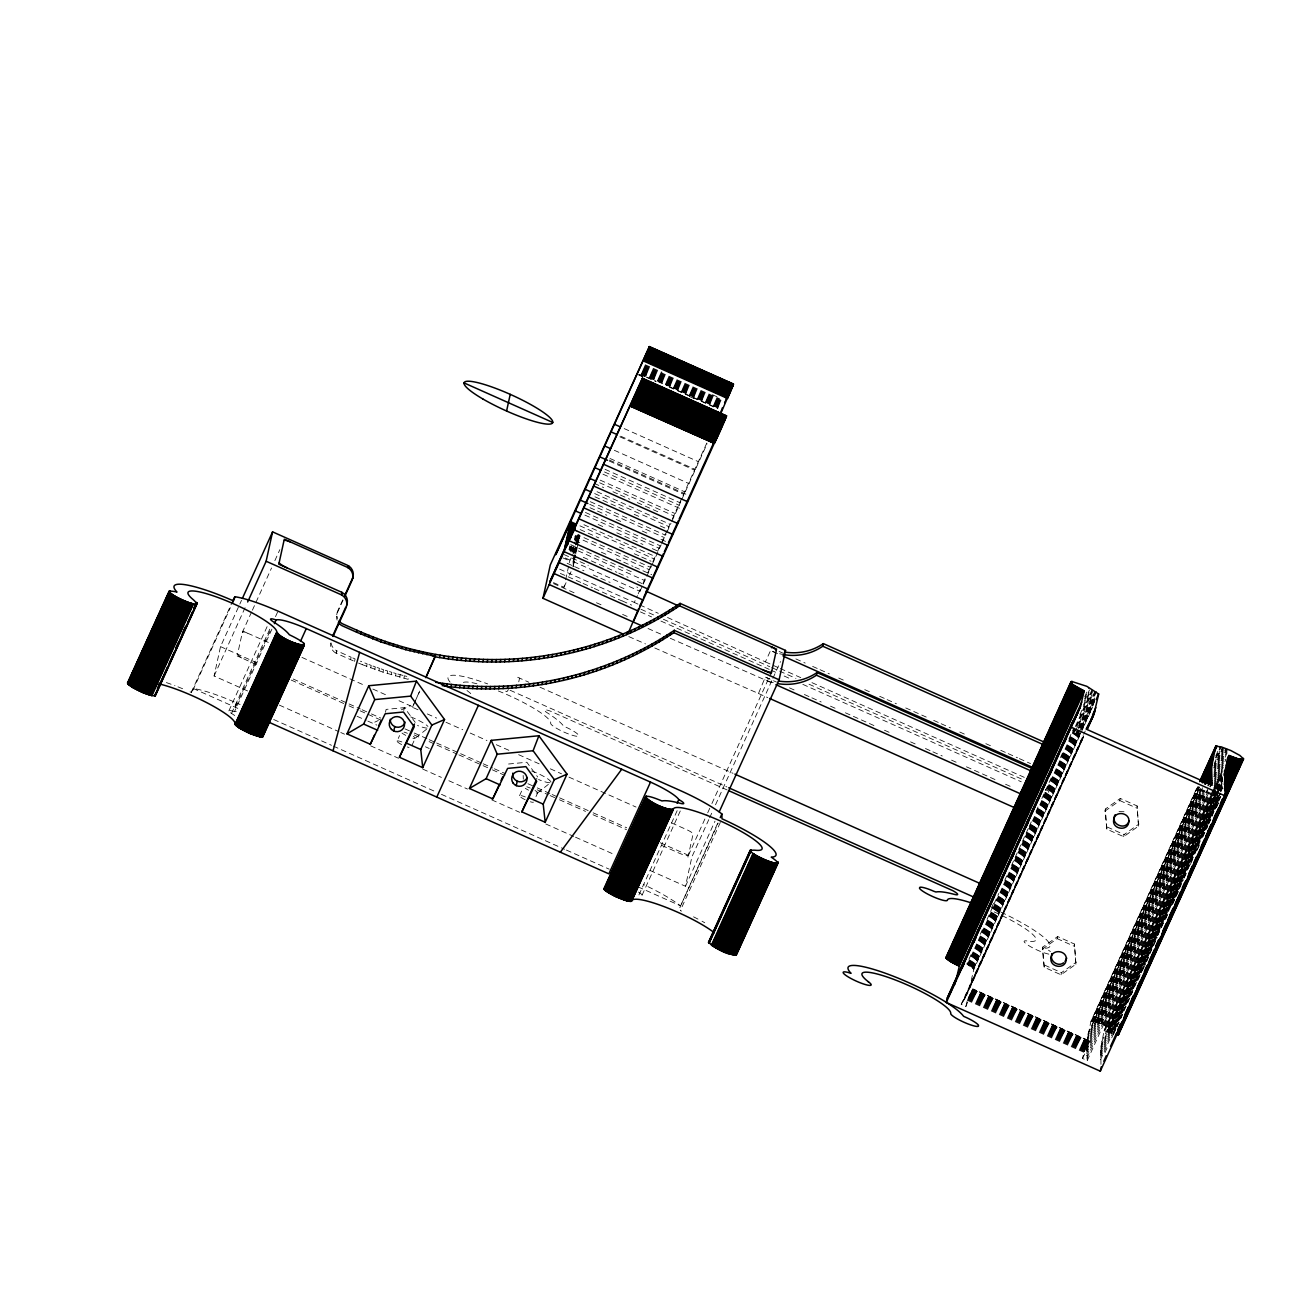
<?xml version="1.0" encoding="UTF-8"?>
<svg xmlns="http://www.w3.org/2000/svg" width="1309" height="1309" viewBox="0 0 1309 1309"><rect width="100%" height="100%" fill="white"/><g stroke="black" fill="none" stroke-linecap="round" stroke-linejoin="round"><path stroke-width="0.75" stroke-dasharray="5 3.75" d="M1082.592 1058.474C1098.186 1025.422 1084.261 1047.118 1082.592 1058.474L1087.255 1060.552L1086.748 1042.095L1090.888 1021.511L1197.195 787.167M1100.967 1064.381L1100.754 1048.329L1104.076 1030.739L1222.181 770.363M965.911 1006.425L967.253 1000.289L972.718 989.113L1089.628 1041.08L972.914 988.9L965.911 1006.425L961.248 1004.347L1085.259 730.946M573.309 565.93L572.884 558.125M961.248 1004.347L969.036 989.588L973.847 969.298L1092.704 706.86M190.067 691.872L191.278 692.396L193.274 688.501A55.845 9.605 24.4 0 1 236.389 702.884L240.12 704.537M247.614 690.956L214.087 676L220.517 646.613L238.991 605.887M251.557 612.039L242.394 632.231L237.567 654.205A10.227 1.751 24.4 0 0 246.517 660.129L257.693 665.119M236.389 702.884L234.458 711.703A9.736 1.669 24.4 0 0 231.546 713.438A63.928 10.996 24.4 0 1 235.685 716.187M336.708 614.755L337.231 612.383M353.217 660.816L336.151 653.224L336.691 650.753A10.227 10.063 12.4 0 1 331.112 642.915M336.56 653.42L336.691 650.753M350.567 659.654L351.107 657.2L337.1 650.949M354.543 661.405L355.083 658.951L351.107 657.2M403.892 678.258L404.432 675.804L408.653 676.868L408.113 679.322L383.013 672.172L362.577 664.743L363.117 662.289L360.433 661.192M366.618 666.33L367.158 663.876L363.117 662.289M370.692 667.868L371.232 665.414L367.158 663.876M374.783 669.357L375.323 666.903L371.232 665.414M378.89 670.781L379.43 668.326L375.323 666.903M383.013 672.172L383.553 669.717L379.43 668.326M387.153 673.497L387.693 671.042L383.553 669.717M391.309 674.773L391.849 672.319L387.693 671.042M385.468 712.325L386.106 709.396L404.416 707.629L415.215 722.372M395.498 675.984L396.038 673.53L391.849 672.319M399.687 677.146L400.227 674.691L396.038 673.53M403.761 710.558L404.416 707.629M418.013 709.773L412.433 707.285L419.96 690.399M518.757 681.842L519.575 678.111M568.99 549.649L569.808 545.886M569.562 550.205L570.397 546.442M570.119 550.778L571.362 545.133M570.642 551.384L571.869 545.738M571.133 552.005L572.769 544.495M553.478 582.603L563.983 587.283L565.226 581.638M565.635 579.756L569.759 560.956L572.9 554.018M572 550.794L572.818 547.031M574.471 539.504L575.289 535.741M572.409 551.465L574.471 542.057M574.88 540.175L576.942 530.783M572.802 552.169L574.864 542.76M575.273 540.879L576.5 535.234M573.146 552.873L574.373 547.244M576.025 539.717L576.844 535.954M573.44 553.609L577.564 534.808L650.311 567.255L655.204 556.521L580.525 523.207M574.127 552.48L576.189 543.071M576.598 541.19L577.842 535.561M574.356 553.249L578.48 534.432M573.309 559.647L574.536 554.018M574.946 552.136L577.007 542.728M577.433 540.846L579.069 533.319M573.457 560.432L574.684 554.787M575.093 552.905L577.154 543.513M577.58 541.631L579.216 534.105M573.555 561.217L579.331 534.89M573.62 562.003L575.273 554.492M575.682 552.611L577.744 543.202M578.153 541.321L579.38 535.676M573.031 566.322L575.616 554.967M575.698 553.396L579.412 536.477L575.927 553.871M573.113 566.699L575.584 555.425M565.275 557.994L639.954 591.308L640.526 588.674L636.796 587.005M661.912 845.467L678.684 852.944A10.227 1.751 24.4 0 0 688.387 855.366L693.083 833.964A7.674 1.325 24.4 0 0 686.374 829.513L671.468 822.87M650.066 870.469L685.474 886.258L691.905 856.855L708.774 819.663M654.762 647.971L758.484 693.475L765.307 677.08L776.482 682.071M1042.308 949.205L1042.766 947.111L1057.656 936.557L1074.46 944.051L1075.9 964.209L1061.01 974.763L1044.206 967.269L1042.308 949.205L1057.181 938.651L1057.656 936.557M1044.206 967.269L1042.766 947.111M1061.01 974.763L1061.468 972.652L1076.358 962.099M1075.9 964.209L1074.46 944.051M1104.943 811.122L1105.401 809.011L1120.291 798.457L1137.096 805.951L1138.535 826.11L1123.662 836.664L1106.858 829.17L1104.943 811.122L1119.833 800.568L1120.291 798.457M1106.858 829.17L1105.401 809.011M1123.662 836.664L1124.12 834.569L1139.01 824.015M1138.535 826.11L1137.096 805.951M578.889 540.372L578.382 541.877M191.278 692.396L232.069 602.484M192.898 690.252L230.351 607.671M239.842 604.038L241.51 600.34M214.087 676L245.143 607.523M252.392 610.207L271.536 567.991M274.857 560.661L279.848 549.649M228.879 710.902L267.167 626.504M231.546 713.438L269.834 629.024M275.512 616.637L277.999 611.123M235.424 707.285L270.374 630.218M271.912 629.122L234.458 711.703A32.872 5.645 24.4 0 1 236.896 711.474M342.696 599.947L337.837 610.681A10.227 10.063 12.4 0 0 337.706 618.601M343.089 600.095L337.411 612.612A10.227 10.063 12.4 0 0 337.117 620.106M401.618 744.559A7.674 1.325 24.4 0 1 397.069 741.107L399.572 735.576M412.433 707.285L414.053 703.686M414.871 701.886L419.78 691.07M411.86 745.623L415.198 738.276L426.865 728.982M573.686 552.283L577.596 543.611M563.983 587.283L566.339 582.08M569.48 575.142L571.051 571.673M519.542 795.708L522.864 788.362M535.986 796.576L537.655 792.894M559.614 569.137L634.292 602.435L637.418 595.562M638.187 593.844L640.526 588.674M683.02 495.407L706.909 442.802M681.629 499.858L707.073 443.784M677.146 810.696L638.857 895.111A9.736 1.669 24.4 0 0 638.416 892.034M642.064 895.209L680.353 810.795M667.525 617.504L765.405 661.879L771.656 648.119M688.37 855.431L706.86 814.656M707.711 812.807L711.065 805.395M711.916 803.53L770.772 673.791M709.625 817.798L712.161 812.218M715.532 804.79L772.065 680.173M772.899 678.324L780.491 661.585M685.474 886.258L714.992 821.168M717.725 823.132L679.895 907.464L718.183 823.05M720.31 822.461L680.353 910.54L681.564 911.097M1084.736 696.65L1088.957 687.356M1084.588 698.859L1087.959 691.43M1084.425 701.084L1089.497 689.925M991.453 907.873L993.973 902.294M1083.41 705.158L1090.152 690.268M971 954.719L966.795 964.029L973.847 969.298M980.277 934.266L982.814 928.686M987.035 919.393L998.849 893.36M1004.756 880.335L1007.276 874.756M1011.497 865.462L1021.625 843.143M1022.476 841.278L1028.367 828.253M1029.218 826.404L1031.754 820.825M1035.975 811.515L1038.495 805.935M1041.866 798.506L1051.16 778.037M1060.437 757.584L1062.957 752.004M1068.864 738.98L1073.936 727.82M1079.843 714.812L1089.955 692.494M967.416 964.373L1074.558 728.18M1075.409 726.315L1092.279 689.123M968.022 964.733L1075.18 728.524M1076.014 726.675L1092.884 689.467M968.611 965.077L1092.639 691.676M969.184 965.42L1074.64 732.942M1075.474 731.077L1093.195 692.019M969.724 965.764L1075.18 733.285M1078.551 725.841L1092.9 694.228M970.231 966.091L1077.372 729.898M1078.223 728.033L1095.093 690.841M970.722 966.418L1077.863 730.226M1078.698 728.36L1095.584 691.168M971.163 966.746L1096.026 691.479M971.589 967.04L1096.451 691.79M971.982 967.351L1079.974 729.293M1080.809 727.428L1094.308 697.664M972.342 967.629L1078.649 733.302M1079.483 731.436L1094.668 697.959M972.669 967.907L1078.125 735.429M1081.496 727.984L1094.995 698.237M972.947 968.185L1080.939 730.111M1081.79 728.262L1094.439 700.364M973.209 968.431L1094.7 700.61M973.421 968.676L1094.913 700.855M973.601 968.889L1081.594 730.831M1082.428 728.982L1093.408 704.798M971.016 982.944L1083.23 735.576M962.442 1002.596L1083.377 736.378M963.588 1000.829L1083.607 736.525M964.651 999.029L1083.77 736.64L966.598 995.331M1197.555 787.036L1091.051 1021.429L1100.869 1023.654L1114.466 1030.33M1091.493 1021.331L1197.8 786.987M1091.771 1021.315L1198.062 786.971M1092.082 1021.315L1198.373 786.971M1092.426 1021.331L1198.717 786.987M1092.802 1021.364L1199.093 787.02M1093.211 1021.413L1199.502 787.069M1088.057 1033.537L1199.42 788.051M1087.763 1035.01L1199.109 789M1094.111 1021.576L1199.568 789.098M1087.272 1037.759L1200.32 788.542M1086.977 1039.902L1200.877 788.836M1215.783 755.849L1220.004 746.555M1095.698 1021.953L1201.155 789.474M1215.505 757.862L1220.561 746.703M1086.748 1042.095L1201.482 789.147M1096.271 1022.116L1202.578 787.773M1216.077 758.009L1221.133 746.85M1086.585 1044.304L1202.169 789.491M1096.877 1022.296L1202.333 789.802M1214.147 763.769L1220.888 748.895M1086.486 1046.529L1202.906 789.867M1213.918 765.814L1222.361 747.226M1098.136 1022.689L1203.593 790.211M1213.721 767.892L1222.999 747.423M1086.454 1048.804L1203.724 790.276M1098.807 1022.902L1204.264 790.423M1214.376 768.105L1223.67 747.652M1086.486 1051.094L1204.591 790.718M1099.478 1023.147L1204.934 790.669M1214.212 770.199L1224.34 747.881M1086.585 1053.418L1205.622 790.914M1214.065 772.31L1225.028 748.143M1100.869 1023.654L1206.325 791.176M1213.918 774.437L1225.731 748.404M1086.748 1055.758L1207.389 789.802M1101.573 1023.933L1207.88 789.589M1213.787 776.581L1226.435 748.683M1086.961 1058.147L1207.765 791.732M1214.507 776.859L1227.171 748.961M1103.029 1024.522L1208.485 792.027M1214.392 779.019L1227.891 749.255M1087.255 1060.552L1208.747 792.73M1103.765 1024.816L1209.221 792.338M1214.277 781.178L1228.627 749.566M1104.501 1025.143L1209.958 792.665M1214.179 783.355L1225.142 759.187M1105.238 1025.454L1210.694 792.976M1214.065 785.547L1225.879 759.498M1105.958 1025.798L1213.116 789.589M1213.95 787.74L1224.079 765.421M1106.694 1026.125L1213.836 789.932M1214.687 788.067L1222.279 771.328M1104.076 1030.739L1222.082 772.539M1107.414 1026.469L1214.556 790.276M1215.406 788.411L1222.148 773.537M1104.812 1031.067L1221.968 774.715M1108.134 1026.812L1215.276 790.62M1216.126 788.754L1222.033 775.746M1101.638 1041.882L1215.946 789.9M1216.372 788.951L1222.279 775.926M1108.838 1027.172L1215.979 790.963M1216.83 789.114L1221.886 777.955M1105.549 1031.377L1107.005 1031.983L1214.147 795.774M1217.517 788.345L1222.59 777.186M1100.984 1046.153L1216.568 791.356M1217.403 789.491L1222.475 778.331M1109.541 1027.532L1216.683 791.323M1217.517 789.458L1222.59 778.299M1107.005 1031.983L1216.552 792.338M1217.403 790.489L1222.459 779.33M1100.754 1048.329L1217.174 791.683M1218.024 789.818L1222.246 780.524M1110.212 1027.876L1217.37 791.683M1218.204 789.818L1222.426 780.524M1107.725 1032.261L1222.328 781.457M1100.591 1050.538L1218.024 792.027M1218.695 790.161L1222.246 782.733M1108.428 1032.539L1222.197 783.584M1100.493 1052.78L1218.679 792.387M1219.448 790.538L1222.05 784.942M1109.132 1032.801L1216.977 796.854M1220.348 789.409L1222.033 785.695M1100.46 1055.038L1219.317 792.747M1220.25 790.947L1222.688 785.302M1109.836 1033.046L1217.648 797.083M1112.781 1029.299L1219.923 793.09M1220.757 791.241L1222.459 787.511M1110.507 1033.292L1220.004 793.598M1220.839 791.732L1222.524 788.018M1100.493 1057.345L1220.283 793.238M1113.37 1029.643L1220.512 793.434M1111.161 1033.505L1220.642 793.794M1113.926 1029.987L1219.383 797.508M1100.574 1059.652L1219.546 797.426M1115.317 1028.465L1156.649 937.326M1157.5 935.477L1182.796 879.681M1183.647 877.815L1207.274 825.734M1208.109 823.885L1214.016 810.86M1214.867 808.995L1220.773 795.987M1115.563 1028.498L1113.026 1034.077L1111.799 1033.717M1116.397 1026.649L1145.08 963.408M1145.931 961.559L1156.894 937.375M1157.745 935.51L1167.873 913.191M1171.244 905.763L1183.058 879.713M1183.892 877.864L1199.077 844.387M1202.464 836.942L1207.52 825.783M1208.371 823.917L1214.261 810.909M1215.112 809.044L1221.019 796.019M1104.96 1052.714L1107.496 1047.135M1111.717 1037.824L1115.922 1028.53M1116.773 1026.665L1132.694 991.6M1137.865 980.179L1140.401 974.6M1141.235 972.734L1145.457 963.44M1146.193 961.837L1157.156 937.669M1165.714 918.803L1168.233 913.224M1172.34 904.192L1183.32 880.008M1184.154 878.143L1186.69 872.563M1190.176 864.873L1192.695 859.293M1196.917 849.983L1199.453 844.403M1202.824 836.975L1207.896 825.815M1208.731 823.95L1212.838 814.918M1216.225 807.473L1218.859 801.632M1113.599 1034.241L1116.135 1028.661M1116.986 1026.812L1122.893 1013.788M1143.133 969.151L1145.67 963.571M1146.504 961.706L1149.04 956.126M1172.668 904.061L1179.409 889.171M1197.13 850.114L1199.666 844.534M1216.536 807.342L1219.072 801.763M657.658 551.154L667.459 529.621M668.277 527.822L669.913 524.222L595.251 490.924M672.368 518.839L682.202 497.224M643.21 584.174L651.358 566.306M652.177 564.523L661.16 544.822M661.978 543.022L666.068 534.056M666.886 532.256L670.977 523.256M671.795 521.473L680.811 501.658M642.981 583.323L645.419 577.973M647.857 572.622L650.311 567.255M639.954 591.308L642.392 585.957M508.497 689.548L506.861 691.741L505.683 691.168M537.606 792.959L549.322 783.6M374.783 722.143L378.317 720.506M401.356 709.822L410.208 705.715M1119.015 811.58L1124.856 811.76M508.563 764.014L526.856 762.247L537.672 776.99M400.227 674.691L403.025 675.444M358.551 663.09L362.577 664.743M237.191 655.973L244.047 658.951M648.037 628.516L662.861 635.029M670.273 638.268L774.044 683.871M628.827 636.599L645.501 643.913M645.222 364.736L662.027 372.231M712.423 394.713L719.901 398.051M644.912 365.456L719.59 398.77M644.601 366.16L721.144 400.309M644.306 366.864L720.834 401.012M644.012 367.551L722.421 402.534M643.717 368.222L722.126 403.205M643.439 368.876L721.848 403.859M643.177 369.514L721.586 404.497M642.915 370.136L721.324 405.119M642.67 370.742L721.079 405.708M642.424 371.314L720.834 406.281M642.212 371.854L720.621 406.837M641.999 372.378L720.408 407.361M641.803 372.885L718.346 407.017M641.623 373.343L718.15 407.492M641.443 373.785L717.986 407.917M641.295 374.178L656.234 380.837M658.1 381.672L667.426 385.844M669.292 386.679L717.839 408.326M641.165 374.554L644.895 376.223M646.761 377.057L656.087 381.214M669.161 387.039L717.692 408.686M641.034 374.898L644.764 376.55M646.63 377.385L655.973 381.557M689.581 396.545L695.177 399.032M639.07 374.358L642.801 376.027M638.972 374.636L642.703 376.288M638.907 374.865L642.637 376.517M638.841 375.061L642.572 376.714M624.197 428.583L698.859 461.897M620.728 436.208L695.406 469.506M619.844 436.813L694.506 470.127M614.33 450.296L689.009 483.61M609.994 458.494L684.672 491.808M609.356 460.048L687.765 495.015M609.421 461.128L684.083 494.442M605.069 469.326L679.747 502.623M604.496 471.96L679.175 505.258M602.958 474.169L681.367 509.152M600.16 480.125L674.839 513.439M599.587 482.759L674.25 516.073M594.286 483.397L603.629 487.57M612.956 491.726L618.552 494.229M620.417 495.064L629.76 499.22M637.221 502.558L659.621 512.555M594.662 493.558L669.341 526.856M594.957 496.815L624.818 510.134M634.161 514.29L639.757 516.793M660.292 525.956L665.888 528.443M590.343 501.707L665.005 535.005M589.754 504.341L664.432 537.639M590.015 507.728L595.611 510.232M597.477 511.05L606.82 515.222M616.146 519.378L621.742 521.882M642.277 531.045L647.89 533.532M660.947 539.373L666.559 541.861M585.434 512.457L660.112 545.771M584.861 515.091L659.523 548.406M598.131 524.484L603.744 526.987M616.801 532.812L642.948 544.462M652.275 548.635L657.871 551.122M579.952 525.842L654.631 559.156M580.132 529.589L598.802 537.917M619.337 547.08L624.933 549.584M634.26 553.74L639.872 556.243M641.737 557.078L651.064 561.234M575.06 536.575L649.739 569.89M575.175 540.535L580.787 543.039M601.322 552.202L606.918 554.689M616.244 558.861L621.857 561.348M623.722 562.183L633.049 566.355M634.914 567.19L651.718 574.684M570.74 544.659L632.345 572.148M570.168 547.293L644.846 580.607M583.307 557.323L616.915 572.311M618.781 573.146L628.107 577.302M637.45 581.474L643.046 583.978M1119.833 800.568L1136.637 808.062M563.983 554.541L588.265 565.357M779.1 651.44L782.831 653.109M795.872 658.918L805.182 663.074M812.627 666.396L818.223 668.899M820.072 669.717L829.399 673.873M838.709 678.029L844.289 680.516M864.774 689.663L870.37 692.15M879.681 696.306L885.26 698.793M887.126 699.628L896.436 703.784M905.746 707.94L926.248 717.07M933.693 720.392L939.273 722.895M941.138 723.73L950.449 727.869M959.759 732.026L965.355 734.529M985.841 743.659L991.42 746.146M1000.747 750.302L1006.326 752.806M1008.192 753.624L1017.502 757.78M1019.367 758.615L1030.543 763.605M562.755 557.83L569.759 560.956M772.932 651.587L780.393 654.909M567.157 563.295L572.753 565.799M574.618 566.617L583.961 570.789M593.288 574.946L598.9 577.449M600.766 578.283L610.092 582.44M619.435 586.612L625.031 589.099M765.405 661.879L778.446 667.705M780.311 668.539L800.797 677.669M811.973 682.66L1024.293 777.366M560.334 573.44L566.306 575.976M568.171 576.811L581.245 582.636M583.11 583.47L592.453 587.626M594.319 588.461L621.955 600.913M622.315 600.946L631.658 605.118M640.985 609.274L654.058 615.115M663.385 619.272L769.807 666.739M771.672 667.574L795.937 678.389M809.011 684.214L1021.822 779.15M1045.4 789.654L1048.902 791.225L1048.313 793.859L1044.811 792.289M640.412 611.908L651.604 616.915M660.947 621.071L769.217 669.374M771.083 670.208L776.695 672.695M784.156 676.033L791.618 679.355M802.826 684.362L1021.249 781.784M1107.316 827.075L1124.12 834.569M789.523 687.88L795.103 690.383M804.413 694.523L810.009 697.026M811.875 697.844L821.185 702M830.495 706.156L836.075 708.66M845.401 712.8L875.197 726.102M884.508 730.258L890.087 732.745M910.589 741.876L916.169 744.379M925.479 748.535L931.075 751.022M932.924 751.857L942.251 755.997M951.561 760.153L957.141 762.656M966.451 766.812L996.264 780.099M1005.574 784.255L1011.153 786.742M553.527 583.585L575.927 593.582M596.462 602.729L602.058 605.233M622.593 614.396L628.205 616.899M758.484 693.475L767.794 697.632M517.709 677.277L528.869 682.251M539.995 687.209L733.007 773.308M510.068 690.236L726.855 786.938M727.182 789.981L550.075 711A9.736 1.669 24.4 0 0 547.162 712.734A63.928 10.996 24.4 0 1 563.312 725.775L565.259 726.871A15.348 2.634 24.4 0 1 578.496 735.069L578.431 736.083A15.348 2.634 24.4 0 1 562.281 731.306A15.348 2.634 24.4 0 1 550.811 723.01L550.713 722.797A48.58 8.345 24.4 0 0 496.635 690.301M1057.181 938.651L1073.985 946.145M1044.68 965.158L1061.468 972.652M268.329 642.424L249.659 634.096A7.674 1.325 24.4 0 0 242.378 632.28M301.937 657.413L365.407 685.736M372.869 689.058L387.808 695.717M399 700.724L412.548 706.762M427.339 713.945L436.65 718.101M445.976 722.257L462.748 729.735M470.193 733.056L486.964 740.55M496.291 744.706L511.197 751.35M518.642 754.688L539.144 763.834M550.336 768.825L561.512 773.799M568.973 777.137L636.059 807.064M220.517 646.613L259.657 664.056M293.183 679.011L347.229 703.113M349.078 703.947L360.27 708.938M362.118 709.773L369.58 713.094M371.445 713.929L380.755 718.085M404.972 728.884L412.433 732.206M414.298 733.04L427.339 738.849M429.205 739.683L434.784 742.17M436.65 743.005L481.368 762.951M483.234 763.785L492.544 767.941M494.409 768.776L505.585 773.75M527.952 783.731L535.397 787.053M537.263 787.887L550.304 793.696M552.169 794.53L557.765 797.034M559.63 797.852L591.292 811.989M593.157 812.824L626.7 827.779M660.227 842.734L691.905 856.855M291.22 680.075L347.114 705.011M348.963 705.846L358.29 710.002M360.155 710.836L382.506 720.801M414.168 734.938L421.613 738.26M429.074 741.581L457.005 754.049M458.87 754.884L481.221 764.849M483.086 765.683L490.531 769.005M492.397 769.839L505.438 775.664M537.115 789.785L548.291 794.776M550.14 795.61L557.601 798.932M559.467 799.766L585.532 811.4M592.993 814.722L626.52 829.677M972.62 989.277L1089.301 1041.309M972.505 989.457L1089.186 1041.506M972.374 989.686L1089.055 1041.719M972.227 989.931L1088.908 1041.98M972.063 990.226L1088.744 1042.275M357.079 716.301L366.062 720.31M367.845 721.112L376.828 725.104M425.458 746.801L429.188 748.47M971.9 990.553L1088.581 1042.602M971.703 990.929L1088.384 1042.962M971.507 991.322L1088.188 1043.371M971.294 991.747L1087.959 1043.797M971.065 992.206L1088.826 1044.697M970.82 992.697L1087.501 1044.746M970.558 993.204L1087.239 1045.253M970.296 993.76L1086.977 1045.793M970.034 994.316L1086.715 1046.366M969.74 994.905L1086.421 1046.955M969.462 995.527L1086.143 1047.56M969.167 996.149L1085.832 1048.198M968.856 996.804L1085.537 1048.853M968.545 997.474L1085.226 1049.523M968.235 998.162L1084.899 1050.211M967.907 998.849L1084.588 1050.898M967.58 999.569L1084.261 1051.602M967.253 1000.289L1083.934 1052.321M279.292 705.093L338.916 731.682M340.782 732.516L344.512 734.185M370.594 745.819L398.541 758.271M422.758 769.087L441.395 777.399M448.84 780.72L467.477 789.032M491.693 799.832L519.64 812.3M545.722 823.934L573.669 836.402M575.535 837.22L612.808 853.844M273.679 719.508L331.472 745.296M333.337 746.13L435.881 791.863M441.477 794.35L564.523 849.246M566.388 850.065L609.258 869.192M193.274 688.501L239.056 708.922M638.121 886.913L680.271 905.713A55.845 9.605 24.4 0 0 643.259 884.409M634.292 602.435L637.974 604.12M639.823 604.954L658.296 613.316M247.483 633.18L242.672 630.971L242.803 632.034M467.018 690.514L468.557 691.757A15.348 2.634 24.4 0 1 470.733 693.655M995.511 906.761L995.969 909.837L997.18 910.393A63.928 10.996 24.4 0 1 1045.335 948.207L1045.433 948.321A15.348 2.634 24.4 0 1 1050.44 951.594M523.158 775.452L523.322 779.199M687.961 855.677L688.01 857.117M463.353 682.398A48.58 8.345 24.4 0 1 478.03 684.051M450.1 682.12A63.928 10.996 24.4 0 1 487.668 683.903M1048.82 954.13A15.348 2.634 24.4 0 1 1027.041 944.493L1024.702 942.545A15.348 2.634 24.4 0 1 1027.45 941.04L1029.201 941.269A48.58 8.345 24.4 0 0 1030.478 932.483A48.58 8.345 24.4 0 0 991.224 910.622M784.042 654.664A52.851 52.033 12.4 0 1 779.624 653.731M775.288 652.422A52.851 52.033 12.4 0 1 772.457 651.358M773.275 682.693A52.851 52.033 12.4 0 1 764.734 679.715M769.512 678.749A52.851 52.033 12.4 0 1 766.698 677.686M336.151 653.224A10.227 10.063 12.4 0 1 330.555 643.112M413.382 736.378A7.674 1.325 24.4 0 1 412.4 738.08M405.79 735.38A7.674 1.325 24.4 0 1 402.01 733.04M404.039 732.107A7.674 1.325 24.4 0 1 407.41 733.302M535.021 790.489A7.674 1.325 24.4 0 1 535.152 792.779M528.591 790.178A7.674 1.325 24.4 0 1 525.285 788.28M526.791 786.807A7.674 1.325 24.4 0 1 530.227 788.083M409.062 747.472A7.674 1.325 24.4 0 1 407.312 746.964M397.069 741.107A7.674 1.325 24.4 0 1 402.517 742.187M533.45 802.139A7.674 1.325 24.4 0 1 530.39 801.795M525.138 799.701A7.674 1.325 24.4 0 1 519.509 795.807A7.674 1.325 24.4 0 1 525.334 796.952M549.78 782.733A15.348 2.634 24.4 0 1 538.539 779.526M537.083 778.904A15.348 2.634 24.4 0 1 536.346 778.577M531.749 771.001A15.348 2.634 24.4 0 1 549.665 780.328M549.944 780.589A15.348 2.634 24.4 0 1 550.925 782.193M427.029 728.115A15.348 2.634 24.4 0 1 417.522 725.497M410.682 716.89A15.348 2.634 24.4 0 1 427.961 726.462M693.525 916.824A63.928 10.996 24.4 0 1 699.268 919.769M702.033 921.241A63.928 10.996 24.4 0 1 704.733 922.73M166.374 682.594A63.928 10.996 24.4 0 1 174.981 685.703M177.942 686.849A63.928 10.996 24.4 0 1 183.964 689.27"/><path stroke-width="1.5" d="M1073.265 723.108L1080.58 706.107L1084.196 690.923L1073.085 684.771L1070.827 682.513L1071.875 681.498L1086.814 686.309L1098.709 694.048L1093.899 714.321L1086.11 729.08L1212.118 785.285L1211.61 766.829L1215.75 746.245L1221.133 746.85L1230.82 750.532L1239.836 755.408L1243.55 758.942L1239.018 759.122L1228.938 755.473L1227.253 759.204M714.321 443.326L630.005 405.986L714.321 443.326L726.511 415.64L725.841 416.671M732.418 385.697L733.433 384.028L720.212 414.806M158.994 683.903A48.58 8.345 24.4 0 1 207.247 702.917A48.58 8.345 24.4 0 1 235.096 723.501L238.762 727.657L249.954 733.482L260.491 736.885L262.814 736.787L262.356 735.102M234.9 596.74L232.904 600.651L231.693 600.111A63.928 10.996 24.4 0 0 177.01 592.061C148.964 585.908 210.258 614.837 193.028 599.473A48.58 8.345 24.4 0 1 221.499 598.818A48.58 8.345 24.4 0 1 276.723 631.74C283.513 643.815 325.826 652.275 289.322 634.734A63.928 10.996 24.4 0 0 273.172 621.693A9.736 1.669 24.4 0 1 276.068 619.959A32.872 5.645 24.4 0 1 306.29 628.582L650.508 782.111A32.872 5.645 24.4 0 1 678.782 799.57A9.736 1.669 24.4 0 1 680.467 803.366A63.928 10.996 24.4 0 0 661.994 800.961C625.669 785.875 661.879 812.693 673.546 808.749A48.58 8.345 24.4 0 1 732.075 826.552A48.58 8.345 24.4 0 1 755.211 850.228C734.398 848.854 797.148 874.854 771.246 857.15A63.928 10.996 24.4 0 0 723.19 819.336L721.979 818.796L721.897 813.969A55.845 9.605 24.4 0 0 680.713 790.751L277.999 611.123A55.845 9.605 24.4 0 0 234.9 596.74L232.397 602.255M605.543 887.895L603.842 888.893L605.02 890.284L615.001 896.289L627.256 900.936L631.92 900.494A48.58 8.345 24.4 0 1 666.396 907.513A48.58 8.345 24.4 0 1 714.289 932.728M1243.534 759.089L1118.541 1034.601L1116.102 1034.781L1122.009 1021.756M1228.938 755.473C1223.8 768.563 1226.386 782.602 1225.159 795.921L1071.138 727.231L1072.104 722.846L1078.338 711.949M771.492 672.057L771.246 673.611L763.18 669.995M155.117 694.359L155.067 695.832L151.909 695.635L142.926 692.641L132.111 687.16L127.529 683.003L169.237 590.981M1051.716 954.621C1049.556 961.215 1058.196 967.122 1063.579 962.819M1066.491 958.793L1066.639 957.943M247.663 601.976L266.136 561.25L272.583 531.863L347.245 565.161A10.227 10.063 12.4 0 1 352.416 578.513L345.134 594.597M333.01 636.501L345.985 607.9A10.227 10.063 12.4 0 0 341.633 594.973L341.764 592.306L288.144 568.368A10.227 1.751 24.4 0 1 279.193 562.461L284.004 540.535A7.674 1.325 24.4 0 1 291.285 542.335L346.836 567.092A10.227 10.063 12.1 0 1 352.006 580.443L344.709 596.528M341.633 594.973L341.764 592.306M425.736 677.669L435.422 656.333L405.708 649.689L380.804 641.885L356.588 632.198L356.997 630.267L343.007 624.017A10.227 10.063 12.4 0 1 339.08 620.941M360.564 633.932L360.989 632.002L356.997 630.267M364.573 635.634L364.998 633.703L360.989 632.002M368.598 637.27L369.023 635.34L364.998 633.703M372.64 638.857L373.065 636.927L369.023 635.34M376.714 640.396L377.139 638.465L373.065 636.927M380.804 641.885L381.23 639.954L377.139 638.465M384.911 643.324L385.337 641.394L381.23 639.954M389.035 644.699L389.46 642.768L385.337 641.394M393.175 646.024L393.6 644.093L389.46 642.768M397.331 647.301L397.756 645.37L393.6 644.093M401.519 648.528L401.928 646.597L397.756 645.37M405.708 649.689L406.134 647.759L401.928 646.597M409.913 650.802L410.339 648.871L406.134 647.759M393.796 731.027L394.762 726.626M414.135 651.849L414.56 649.918L410.339 648.871M418.356 652.864L418.782 650.933L414.56 649.918M422.611 653.813L423.036 651.882C510.592 671.206 605.674 653.584 680.075 603.367L785.547 650.426L779.117 679.813L719.214 811.858M426.865 654.696L427.29 652.766M431.136 655.547L431.561 653.616M426.309 676.671L435.848 654.385M435.308 656.856L439.595 657.576L440.135 655.122M439.595 657.576L443.898 658.247L444.422 655.793M442.295 685.801L442.835 683.347C523.044 694.621 606.967 675.428 674.282 630.349L761.92 669.455A10.227 1.751 24.4 0 0 771.639 671.861L776.319 650.458A7.674 1.325 24.4 0 0 769.61 646.008L679.535 605.822C611.156 651.898 525.318 670.732 443.898 658.247M448.202 658.869L448.742 656.414M506.583 411.026L510.232 394.353M443.735 685.998L446.614 686.374L447.138 683.92M452.505 659.425L453.045 656.971M446.614 686.374L450.934 686.881L451.474 684.427M456.825 659.932L457.365 657.478M450.934 686.881L455.254 687.323L455.794 684.869M461.161 660.39L461.701 657.936M455.254 687.323L459.59 687.716L460.13 685.261M465.497 660.783L466.037 658.329M459.59 687.716L463.926 688.059L464.466 685.605M469.833 661.127L470.373 658.656M463.926 688.059L468.262 688.338L468.802 685.883M474.169 661.405L474.709 658.951M468.262 688.338L472.598 688.567L473.138 686.112M478.505 661.634L479.045 659.18M472.598 688.567L476.951 688.747L477.49 686.276M482.857 661.798L483.397 659.343M476.951 688.747L481.303 688.861L481.843 686.391M487.21 661.912L487.733 659.458M481.303 688.861L485.639 688.91L486.179 686.456M491.546 661.978L492.086 659.523M485.639 688.91L489.991 688.91L490.531 686.456M495.898 661.978L496.438 659.523M489.991 688.91L494.344 688.861L494.884 686.407M500.251 661.929L500.791 659.458M494.344 688.861L498.68 688.747L499.22 686.292M504.587 661.814L505.127 659.36M498.68 688.747L503.032 688.583L503.572 686.129M508.939 661.65L509.479 659.196M503.032 688.583L507.368 688.37L507.908 685.9M513.275 661.421L513.815 658.967M507.368 688.37L511.704 688.092L512.244 685.638M517.611 661.143L518.151 658.689M511.704 688.092L516.041 687.749L516.58 685.294M521.947 660.816L522.487 658.362M516.041 687.749L520.36 687.356L520.9 684.902M526.267 660.423L526.807 657.969M623.248 634.112L542.973 598.311L550.287 564.964L649.379 346.59L733.465 384.028M520.36 687.356L524.696 686.914L525.22 684.46M530.587 659.981L531.127 657.527M524.696 686.914L529 686.423L529.54 683.952M534.906 659.474L535.446 657.02M529 686.423L533.303 685.867L533.843 683.396M539.21 658.918L539.75 656.463M726.528 415.886L642.457 378.203L549.796 581.916L564.555 548.929L570.315 522.602L575.469 526.333L574.651 530.096M571.051 522.946L564.555 548.929M566.797 545.902L571.755 523.322M567.893 544.429L572.442 523.747M533.303 685.867L537.606 685.245L538.146 682.791M543.513 658.312L544.053 655.842M569.791 539.243L573.097 524.205M516.253 785.645L517.219 781.26M570.855 537.852L573.735 524.68M572.278 534.612L574.34 525.204M573.686 531.389L574.929 525.76M537.606 685.245L541.893 684.574L542.433 682.12M547.8 657.642L548.34 655.187M541.893 684.574L546.18 683.854L546.72 681.4M552.087 656.922L552.627 654.451M546.18 683.854L550.451 683.069L550.991 680.615M556.358 656.136L556.898 653.682M550.451 683.069L554.705 682.234L555.245 679.78M560.612 655.302L561.152 652.847M554.705 682.234L558.959 681.351L559.499 678.896M564.866 654.418L565.406 651.947M558.959 681.351L563.197 680.402L563.737 677.947M569.088 653.469L569.628 651.015M563.197 680.402L567.419 679.404L567.959 676.949M573.309 652.471L573.849 650.017M567.419 679.404L571.624 678.357L572.164 675.902M577.531 651.424L578.071 648.953M571.624 678.357L575.813 677.244L576.353 674.789M581.72 650.311L582.26 647.857M575.813 677.244L579.985 676.082L580.525 673.628M585.892 649.149L586.432 646.695M579.985 676.082L584.158 674.871L584.698 672.417M590.064 647.939L590.588 645.484M584.158 674.871L588.297 673.611L588.837 671.157M594.204 646.662L594.744 644.208M588.297 673.611L592.421 672.286L592.961 669.832M598.328 645.337L598.867 642.883M592.421 672.286L596.528 670.912L597.068 668.457M602.435 643.963L602.974 641.508M596.528 670.912L600.618 669.488L601.158 667.017M606.525 642.539L607.065 640.085M600.618 669.488L604.693 667.999L605.233 665.545M610.599 641.05L611.139 638.596M604.693 667.999L608.75 666.461L609.274 664.007M614.641 639.528L615.181 637.074M608.75 666.461L612.776 664.874L613.316 662.419M618.682 637.941L619.206 635.487M612.776 664.874L616.784 663.238L617.324 660.783M622.675 636.305L623.215 633.851M616.784 663.238L620.761 661.552L621.3 659.098M626.667 634.603L627.207 632.149M620.761 661.552L624.72 659.801L625.26 657.347M630.627 632.869L631.167 630.414M628.549 632.345L638.743 608.407M624.72 659.801L628.664 658.018L629.204 655.564M634.57 631.069L635.11 628.615M628.664 658.018L632.574 656.169L633.114 653.715M638.481 629.236L639.021 626.782M632.574 656.169L636.469 654.287L637.008 651.817M642.359 627.338L642.899 624.884M636.469 654.287L640.33 652.34L640.87 649.886M646.221 625.391L646.761 622.937M640.33 652.34L644.159 650.344L644.699 647.89M650.066 623.395L650.606 620.941M644.159 650.344L647.971 648.299L648.511 645.844M653.878 621.366L654.418 618.895M647.971 648.299L651.751 646.204L652.291 643.75M657.658 619.272L658.198 616.817M651.751 646.204L655.498 644.061L656.038 641.606M661.405 617.128L661.945 614.674M655.498 644.061L659.229 641.885L659.769 639.414M665.136 614.935L665.659 612.481M659.229 641.885L662.91 639.643L663.45 637.188M668.817 612.694L669.357 610.239M662.91 639.643L666.576 637.352L667.115 634.898M672.482 610.419L673.022 607.949M666.576 637.352L670.208 635.029L670.748 632.558M676.115 608.08L676.655 605.625M679.535 605.822L680.075 603.367M777.71 683.625A52.851 52.033 12.4 0 0 816.44 675.199L817.029 672.564L1032.752 768.792M784.042 654.664A52.851 52.033 12.4 0 0 822.788 646.237L823.361 643.619L1044.68 742.334M1241.75 759.613L1100.296 1071.187L946.276 1002.481L947.241 998.096L1072.104 722.846M955.717 981.357L959.333 966.173L1084.196 690.923M1100.296 1071.187L1101.262 1066.786M720.948 411.844L721.439 410.355M333.042 750.81L359.631 652.357M352.596 578.725L352.89 577.236M279.226 562.723L278.801 564.212L286.9 567.795M630.022 406.232L642.539 378.17M570.315 522.602L555.752 554.721L649.46 346.558M1051.831 954.425L1052.125 953.59M1066.377 958.99L1065.002 961.461M1129.013 820.89C1126.018 831.51 1109.345 823.868 1115.153 814.722M631.723 901.034L673.333 809.289M954.277 985.284L955.03 983.337M1118.622 1034.486L1118.344 1033.456M422.725 767.647L420.762 749.517L431.855 725.055L410.65 696.126L416.426 681.138L368.778 685.736L346.967 733.858L370.3 744.265L385.157 713.781L403.45 712.014L414.249 726.757L399.392 757.24L422.725 767.647L444.553 719.541L416.426 681.138M545.182 822.265L543.219 804.135L554.312 779.689L533.107 750.744L538.883 735.756L491.235 740.354L469.407 788.476L492.757 798.883L507.614 768.399L525.907 766.632L536.706 781.375L521.849 811.858L545.182 822.265L567.01 774.159L538.883 735.756M721.897 409.144L722.486 407.672M724.581 402.665L725.186 401.258M725.824 399.818L726.462 398.345M542.973 598.311L630.005 405.986M639.577 606.574L642.866 599.26M643.701 597.428L663.483 553.625M664.301 551.809L667.59 544.528M549.207 584.55L633.229 622.02L714.141 443.587M127.595 683.331L169.646 590.719M127.693 683.527L169.859 590.67M127.824 683.723L169.434 591.979M127.987 683.952L169.614 592.192M128.184 684.182L169.81 592.437M128.429 684.427L170.055 592.682M128.707 684.689L170.334 592.944M129.018 684.967L170.645 593.222M129.362 685.261L170.988 593.501M129.738 685.556L171.364 593.795M130.164 685.851L171.774 594.106M130.605 686.161L172.215 594.417M131.08 686.489L172.69 594.744M131.571 686.816L173.197 595.071M132.111 687.16L173.721 595.399M132.667 687.503L174.277 595.742M133.24 687.847L174.866 596.086M133.845 688.19L175.455 596.446M134.467 688.55L176.093 596.789M135.105 688.91L176.731 597.149M135.776 689.254L177.386 597.509M136.447 689.614L178.073 597.853M137.134 689.974L178.76 598.213M137.838 690.318L179.464 598.557M138.558 690.661L180.167 598.917M139.278 691.005L180.887 599.26M139.998 691.348L181.624 599.587M140.734 691.676L182.344 599.931M141.47 692.003L183.08 600.258M142.19 692.33L183.816 600.569M142.926 692.641L184.553 600.88M143.663 692.936L185.273 601.175M144.383 693.23L185.993 601.469M145.086 693.508L186.712 601.747M145.806 693.77L187.416 602.009M146.493 694.015L188.12 602.271M147.164 694.261L188.791 602.516M147.835 694.49L189.461 602.729M148.49 694.703L190.1 602.942M149.111 694.899L190.738 603.138M149.717 695.079L191.343 603.318M150.306 695.243L191.932 603.482M150.862 695.39L192.488 603.645M151.402 695.521L193.028 603.776M151.909 695.635L193.536 603.874M157.407 688.616L159.911 683.118M175.717 648.25L178.22 642.752M182.376 633.572L185.714 626.226M194.027 607.883L196.53 602.369M157.604 688.861L167.601 666.837M169.27 663.172L174.261 652.16M175.93 648.479L185.911 626.471M187.58 622.789L192.57 611.778M194.239 608.112L196.726 602.615M154.609 695.913L196.906 602.827M155.067 695.832L197.119 603.22M155.378 695.684L197.168 603.4M232.838 602.173L234.507 598.491M242.345 598.491L272.583 531.863M274.399 623.624L276.068 619.959M235.08 724.27L276.674 632.198M235.244 724.646L276.755 632.689M235.391 724.859L277.017 633.098M235.571 725.071L277.181 633.327M235.784 725.317L277.41 633.556M236.029 725.562L277.655 633.818M236.324 725.841L277.95 634.08M236.651 726.119L278.277 634.358M237.011 726.397L278.621 634.652M237.404 726.691L279.013 634.947M237.813 727.002L279.439 635.258M238.271 727.329L279.897 635.569M238.762 727.657L280.371 635.896M239.269 727.984L280.879 636.223M239.809 728.328L281.419 636.567M240.365 728.671L281.991 636.91M240.954 729.015L282.58 637.254M241.56 729.358L283.186 637.614M242.198 729.718L283.808 637.958M242.836 730.078L284.462 638.317M243.507 730.422L285.133 638.677M244.194 730.782L285.804 639.021M244.881 731.126L286.507 639.381M245.585 731.486L287.211 639.725M246.305 731.829L287.931 640.085M247.025 732.173L288.651 640.412M247.761 732.516L289.371 640.755M248.497 732.844L290.107 641.083M249.217 733.155L290.843 641.41M249.954 733.482L291.58 641.721M250.69 733.776L292.316 642.032M251.41 734.087L293.036 642.326M252.13 734.365L293.756 642.621M252.85 734.644L294.46 642.883M253.553 734.905L295.163 643.144M254.241 735.151L295.85 643.406M254.911 735.396L296.538 643.635M255.566 735.609L297.192 643.864M256.204 735.822L297.83 644.061M256.826 736.002L298.452 644.257M257.431 736.182L299.057 644.437M300.465 641.426L306.29 628.582M258.004 736.345L299.63 644.584M258.56 736.492L300.186 644.732M259.084 736.607L300.71 644.862M259.591 736.722L301.217 644.961M260.066 736.803L301.675 645.059M260.491 736.885L302.117 645.124M260.9 736.934L302.526 645.173M261.276 736.967L302.903 645.222M261.62 736.983L303.966 643.341M261.931 736.983L304.179 643.586M262.209 736.967L304.359 643.799M262.438 736.918L304.261 645.108L262.814 736.787M332.731 635.83L345.707 607.229M346.967 733.858L363.657 724.057L374.75 699.595L368.778 685.736M370.3 744.265L374.456 735.085M378.612 725.906L381.115 720.408M399.392 757.24L414.462 724.024M436.781 797.083L478.407 705.322M469.407 788.476L486.114 778.675L497.207 754.213L491.235 740.354M492.757 798.883L498.582 786.038M501.069 780.524L502.738 776.859M521.849 811.858L536.166 780.295M679.126 519.051L713.569 443.096M668.424 542.695L678.291 520.867M674.315 630.185L673.742 632.82L670.208 635.029M673.808 632.64L779.117 679.813M650.508 782.111L608.881 873.856L268.361 721.979M603.842 888.893L646.008 796.183M604.087 889.302L646.237 796.15M604.267 889.531L645.877 797.786M604.48 889.776L646.106 798.015M616.359 864.038L618.862 858.54M636.338 820.007L638.007 816.325M604.725 890.022L646.351 798.277M605.02 890.284L646.646 798.539M605.347 890.562L646.973 798.817M605.707 890.856L647.317 799.095M606.1 891.151L647.71 799.406M606.509 891.462L648.135 799.701M606.967 891.773L648.593 800.028M607.458 892.1L649.068 800.355M607.965 892.443L649.575 800.683M608.505 892.771L650.115 801.026M609.061 893.114L650.688 801.37M609.65 893.458L651.277 801.713M610.256 893.818L651.882 802.057M610.894 894.162L652.504 802.417M611.532 894.522L653.158 802.777M612.203 894.881L653.829 803.121M612.89 895.225L654.5 803.481M613.577 895.585L655.204 803.841M614.281 895.929L655.907 804.184M615.001 896.289L656.627 804.528M615.721 896.632L657.347 804.871M616.457 896.96L658.067 805.215M617.193 897.287L658.803 805.542M617.913 897.614L659.54 805.869M618.65 897.925L660.276 806.18M619.386 898.236L661.012 806.491M620.106 898.53L661.732 806.786M620.826 898.825L662.452 807.064M621.546 899.087L663.156 807.342M622.25 899.348L663.859 807.604M622.937 899.61L664.547 807.849M623.608 899.839L665.234 808.095M624.262 900.068L665.888 808.308M624.9 900.265L666.526 808.52M625.522 900.461L667.148 808.717M626.127 900.641L667.754 808.88M626.7 900.788L668.326 809.044M627.256 900.936L668.883 809.191M627.78 901.067L669.406 809.306M628.287 901.165L669.913 809.42M628.762 901.263L670.372 809.502M629.187 901.328L670.813 809.584M629.596 901.394L671.222 809.633M629.973 901.426L671.599 809.666M630.316 901.443L671.942 809.682M630.627 901.443L672.253 809.682M630.905 901.41L672.531 809.666M631.134 901.377L672.761 809.616M631.347 901.312L673.382 809.158M677.113 803.251L678.782 799.57M783.027 656.005L785.547 650.426M720.228 817.634L721.897 813.969M736.149 953.574C730.438 957.468 714.256 947.683 708.513 942.251L750.352 849.983M708.627 942.595L750.695 849.836M708.742 942.791L750.924 849.803M708.905 943.02L750.515 851.259M709.085 943.249L750.712 851.488M711.425 945.196L753.035 853.452M711.883 945.523L753.509 853.763M712.374 945.851L754 854.09M712.898 946.178L754.524 854.433M713.438 946.522L755.064 854.761M714.01 946.865L755.637 855.121M714.616 947.209L756.226 855.464M715.221 947.569L756.847 855.808M715.859 947.929L757.486 856.168M716.514 948.272L758.14 856.528M717.185 948.632L758.811 856.871M717.872 948.992L759.498 857.231M718.576 949.336L760.185 857.591M719.279 949.679L760.905 857.935M719.999 950.023L761.625 858.279M720.719 950.367L762.345 858.622M721.455 950.71L763.082 858.949M722.192 951.038L763.802 859.277M722.928 951.348L764.538 859.604M723.648 951.676L765.274 859.915M724.384 951.97L766.01 860.226M725.104 952.265L766.73 860.504M725.824 952.543L767.45 860.798M726.528 952.821L768.154 861.06M727.231 953.067L768.858 861.322M727.919 953.312L769.545 861.567M728.589 953.557L770.216 861.797M729.244 953.77L770.854 862.009M729.882 953.966L771.492 862.222M730.487 954.163L772.114 862.402M731.077 954.326L772.703 862.566M731.649 954.474L773.275 862.729M732.189 954.621L773.815 862.86M732.713 954.736L774.339 862.975M733.204 954.834L774.83 863.089M733.662 954.916L775.288 863.171M734.087 954.981L775.713 863.236M734.496 955.03L776.106 863.286M734.856 955.063L776.482 863.302M735.183 955.079L776.81 863.318M735.478 955.063L777.759 861.813M735.74 955.03L777.922 862.042M736.165 954.932L778.119 862.418M736.427 954.752L778.151 862.746M959.333 966.173L950.089 961.313L945.9 957.583L1071.007 681.694M946.063 957.959L1071.367 681.547M946.211 958.172L1071.613 681.514M946.391 958.401L1071.875 681.498M946.603 958.646L1072.186 681.498M946.865 958.892L1071.727 683.642M947.143 959.153L1072.006 683.903M947.471 959.432L1072.333 684.182M947.831 959.726L1072.693 684.46M948.223 960.021L1073.085 684.771M948.649 960.331L1073.511 685.082M949.09 960.659L1073.953 685.392M949.581 960.97L1074.444 685.72M950.089 961.313L1074.951 686.047M950.629 961.657L1075.491 686.391M951.201 962L1076.063 686.734M951.774 962.344L1076.652 687.078M952.396 962.688L1077.258 687.438M953.017 963.048L1077.88 687.781M953.672 963.408L1078.534 688.141M954.343 963.751L1079.205 688.501M955.014 964.111L1079.876 688.845M955.717 964.471L1080.58 689.205M956.421 964.815L1081.283 689.565M957.141 965.158L1082.003 689.908M957.861 965.502L1082.723 690.252M1030.51 806.524L1033.881 799.095M1042.324 780.491L1045.695 773.046M1056.658 748.879L1059.194 743.299M1070.157 719.116L1071.842 715.401M1080.285 696.797L1082.821 691.217M958.597 965.846L1083.459 690.579M956.879 977.316L1081.741 702.066M947.241 998.096L1073.298 721.095M950.416 992.729L956.323 979.705M958.008 975.99L982.715 921.847M984.172 918.329L994.529 895.814M995.985 892.296L1020.676 838.153M1022.133 834.635L1046.824 780.491M1048.28 776.973L1058.637 754.459M1060.094 750.941L1080.58 706.107M946.276 1002.481L1079.892 708.087M961.902 968.611L964.438 963.031M973.716 942.562L976.252 936.982M999.88 884.917L1002.399 879.337M1011.693 858.868L1014.213 853.288M1026.027 827.255L1028.563 821.676M1049.654 775.173L1052.174 769.594M1063.988 743.561L1066.524 737.981M1096.173 699.628L1098.611 693.852M1092.508 715.123L1095.878 707.694M1086.765 728.933L1089.284 723.353M1090.97 719.639L1095.191 710.345M1086.748 729.293L1094.586 712.341M1086.977 729.342L1093.899 714.321M1087.239 729.375L1093.146 716.268M1199.731 781.588L1215.75 746.245M1199.895 781.506L1216.11 746.114M1200.32 781.408L1216.356 746.081M1201.449 779.526L1211.561 757.207M1213.247 753.493L1216.634 746.048M1201.744 779.526L1205.131 772.097M1209.352 762.787L1211.872 757.207M1213.558 753.493L1216.945 746.048M1201.94 782.471L1212.919 758.287M1202.496 782.078L1212.625 759.76M1202.856 782.962L1212.134 762.509M1204.247 781.391L1211.839 764.652M1204.869 781.718L1211.61 766.829M1204.705 783.911L1211.447 769.038M1205.442 784.287L1211.349 771.279M1207.094 782.847L1211.316 773.537M1207.978 783.273L1211.349 775.828M1208.076 785.596L1211.447 778.151M1209.925 784.222L1211.61 780.508M1210.138 786.611L1211.823 782.88M1227.138 761.38L1229.675 755.8M1226.189 765.421L1230.411 756.111M1224.39 771.296L1231.131 756.422M1224.275 773.455L1231.867 756.717M1224.16 774.617L1225.846 770.903M1224.144 775.599L1232.587 757.011M1224.864 775.877L1233.291 757.289M1224.717 778.004L1233.994 757.551M1224.57 780.115L1234.698 757.796M1224.406 782.209L1235.369 758.026M1224.21 784.287L1236.023 758.255M1224.864 784.5L1236.661 758.467M1224.635 786.545L1237.283 758.647M1224.39 788.591L1237.889 758.827M1224.979 788.738L1238.461 758.991M1224.684 790.751L1239.018 759.122M1225.208 790.865L1239.558 759.253M1225.715 790.98L1240.048 759.367M1118.197 1029.136L1120.717 1023.556M1131.696 999.372L1133.381 995.658M1144.344 971.474L1146.88 965.895M1156.158 945.442L1158.678 939.862M1169.657 915.678L1173.028 908.233M1182.305 887.78L1184.841 882.201M1207.618 831.984L1210.989 824.539M1214.359 817.111L1216.061 813.38M1220.266 804.086L1222.802 798.506M1224.488 794.792L1240.523 759.449M1103.798 1061.223L1106.318 1055.643M1110.539 1046.333L1116.446 1033.325M1118.131 1029.594L1120.668 1024.014M1124.889 1014.72L1128.26 1007.276M1129.945 1003.561L1132.481 997.982M1136.687 988.688L1140.074 981.243M1148.5 962.639L1154.407 949.63M1156.092 945.9L1158.629 940.32M1162.85 931.026L1166.221 923.581M1167.906 919.867L1170.442 914.287M1174.664 904.994L1180.571 891.969M1188.997 873.365L1192.368 865.936M1194.07 862.206L1196.59 856.626M1200.811 847.332L1204.182 839.887M1205.867 836.173L1208.403 830.593M1212.625 821.299L1218.532 808.275M1221.068 802.695L1222.753 798.981M1123.695 1018.042L1136.343 990.144M1138.028 986.43L1148.157 964.111M1149.842 960.381L1159.97 938.062M1161.656 934.348L1174.304 906.45M1176.006 902.735L1186.118 880.417M1187.803 876.686L1200.468 848.788M1202.153 845.074L1212.281 822.756M1213.967 819.041L1240.965 759.531M1116.512 1034.83L1241.374 759.58M1161.819 936.279L1163.505 932.564M1187.983 878.634L1189.668 874.903M1225.944 794.939L1227.629 791.209M1117.231 1034.879L1242.094 759.629M1117.542 1034.879L1242.405 759.629M1117.804 1034.863L1243.354 758.418M1118.246 1034.764L1243.452 758.615M721.832 424.901L722.453 423.56M729.686 391.293L730.553 389.46M731.093 388.348L731.813 386.875M724.417 419.436L725.677 416.966M127.562 682.856L128.773 682.382M948.436 996.362L949.581 994.578M776.073 649.886L776.613 649.133L770.854 646.597M560.35 852.192L621.726 769.25M431.855 725.055L444.553 719.541M554.312 779.689L567.01 774.159M374.75 699.595L410.65 696.126M497.207 754.213L533.107 750.744M947.012 956.748L945.9 957.583M710.182 941.531L708.513 942.251M442.835 683.347L435.652 682.284M418.782 650.933L423.036 651.882M633.229 622.02L642.49 626.078M649.231 346.77L733.449 384.273M649.133 346.934L733.416 384.437M649.019 347.114L733.285 384.862M648.904 347.343L733.204 385.124M648.757 347.589L652.487 349.258M691.692 366.749L695.423 368.418M649.084 347.965L733.089 385.435M648.953 348.292L732.975 385.762M648.822 348.669L732.827 386.139M648.675 349.078L732.68 386.548M648.495 349.503L732.516 386.973M648.315 349.978L732.32 387.448M648.119 350.468L732.124 387.939M647.906 350.992L731.927 388.462M647.693 351.532L731.698 389.002M647.448 352.105L731.469 389.591M647.202 352.71L731.207 390.18M646.941 353.332L730.962 390.802M646.679 353.97L730.684 391.44M646.401 354.624L730.406 392.095M646.106 355.295L730.127 392.765M645.812 355.983L729.833 393.453M645.517 356.686L729.522 394.156M645.206 357.39L729.211 394.86M644.895 358.11L728.9 395.58M644.568 358.846L728.589 396.316M644.257 359.566L728.262 397.036M643.93 360.302L727.935 397.772M643.603 361.039L727.608 398.509M642.212 378.53L726.495 416.033M642.424 378.759L726.43 416.229M642.359 378.988L726.364 416.458M642.261 379.266L726.266 416.737M642.163 379.561L726.168 417.031M642.032 379.905L726.037 417.375M641.901 380.264L725.906 417.735M641.737 380.674L725.759 418.144M641.574 381.115L725.579 418.585M641.394 381.573L725.399 419.044M641.197 382.064L725.202 419.534M640.985 382.588L724.99 420.058M640.755 383.144L724.777 420.614M640.526 383.717L724.532 421.187M640.281 384.306L724.286 421.776M640.019 384.928L724.024 422.398M639.757 385.566L723.762 423.036M639.479 386.22L723.484 423.691M639.185 386.891L723.19 424.378M638.89 387.595L722.895 425.065M638.596 388.282L722.601 425.752M638.285 389.002L722.29 426.472M637.974 389.722L721.979 427.192M637.647 390.442L721.652 427.912M637.319 391.178L721.341 428.648M637.008 391.915L721.014 429.385M636.681 392.651L720.686 430.121M636.338 393.371L720.359 430.841M636.01 394.107L720.032 431.577M635.683 394.827L719.705 432.297M635.356 395.547L719.377 433.017M635.045 396.267L719.05 433.737M634.718 396.954L718.723 434.424M634.407 397.641L718.412 435.112M634.096 398.312L718.101 435.782M633.785 398.967L717.79 436.437M633.491 399.605L717.496 437.075M633.196 400.21L717.201 437.681M632.918 400.799L716.923 438.27M632.64 401.372L716.645 438.842M632.378 401.912L716.383 439.382M632.116 402.436L716.138 439.906M631.887 402.927L715.892 440.397M631.658 403.385L715.663 440.855M631.429 403.81L715.45 441.28M631.233 404.203L715.238 441.673M631.036 404.563L715.058 442.033M630.873 404.906L714.878 442.377M630.709 405.201L714.714 442.671M630.562 405.446L714.567 442.917M630.431 405.675L714.436 443.146M614.854 424.427L620.45 426.93M611.401 432.035L616.997 434.539M464.073 382.915L552.758 422.463M605.003 446.14L610.599 448.627M600.078 456.972L607.54 460.293M603.58 464.253L687.585 501.723M595.153 467.788L600.766 470.291M590.244 478.603L595.84 481.09M593.713 486.032L677.718 523.502M585.336 489.386L590.932 491.889M588.772 496.945L672.777 534.416M580.427 500.169L587.888 503.507M583.83 507.859L667.835 545.329M575.518 510.935L581.114 513.439M578.889 518.789L662.894 556.26M570.626 521.686L576.222 524.189M573.947 529.72L657.952 567.19M822.788 646.237L1042.242 744.134M569.006 540.666L653.011 578.153M564.064 551.629L648.07 589.099M784.107 656.578L1033.685 767.892M816.44 675.199L1030.314 770.592M559.107 562.592L643.128 600.062M554.165 573.571L638.17 611.041M775.91 684.705L1019.891 793.532M769.659 698.466L1015.506 808.128M266.136 561.25L341.224 594.761M734.856 774.126L979.836 883.395M432.821 655.858L435.161 656.889M728.72 787.773L974.649 897.467M729.048 790.816L952.772 890.627A9.736 1.669 24.4 0 1 954.474 894.407A63.928 10.996 24.4 0 0 935.984 892.002L933.955 891.331A15.348 2.634 24.4 0 0 919.802 887.306L919.458 888.206A15.348 2.634 24.4 0 0 934.642 897.385A15.348 2.634 24.4 0 0 947.372 899.888L947.536 899.79A48.58 8.345 24.4 0 1 971.131 902.866M356.588 632.198L342.582 625.947A10.227 10.063 12.4 0 1 338.377 622.511M406.755 743.283L420.762 749.517M363.657 724.057L377.663 730.291M486.114 778.675L500.12 784.925M529.212 797.901L543.219 804.135M290.025 541.795L284.282 539.21L284.429 540.273M646.073 591.193L677.473 605.429M868.112 981.603L868.554 981.93A15.348 2.634 24.4 0 1 864.725 984.368A15.348 2.634 24.4 0 1 844.976 974.714A15.348 2.634 24.4 0 1 850.866 973.291L851.079 973.356A63.928 10.996 24.4 0 1 890.595 975.172A63.928 10.996 24.4 0 1 963.309 1015.948L963.784 1016.406A15.348 2.634 24.4 0 1 978.494 1025.242L978.412 1026.256A15.348 2.634 24.4 0 1 962.279 1021.462A15.348 2.634 24.4 0 1 950.809 1013.182L950.71 1012.953A48.58 8.345 24.4 0 0 894.374 979.607A48.58 8.345 24.4 0 0 868.145 981.603L868.554 981.93M1052.141 953.639A15.348 2.634 24.4 0 1 1051.781 954.228M817.029 672.564A52.851 52.033 12.4 0 1 778.282 680.991M823.361 643.619A52.851 52.033 12.4 0 1 784.631 652.029M342.173 592.519A10.227 10.063 12.4 0 1 346.525 605.445M405.168 722.143A7.674 7.543 12.3 0 1 390.229 719.296M527.331 777.497A7.674 7.543 12.3 0 1 512.768 773.144M1051.062 957.763C1049.098 967.253 1065.002 969.953 1066.148 960.217C1068.111 950.727 1052.207 948.011 1051.062 957.763M1113.697 819.663C1111.734 829.17 1127.638 831.869 1128.783 822.134C1130.747 812.644 1114.843 809.927 1113.697 819.663M348.472 565.815L348.423 567.991L348.472 565.815M482.726 398.901A48.58 8.345 24.4 0 0 552.594 422.872A48.58 8.345 24.4 0 0 489.91 386.286A48.58 8.345 24.4 0 0 482.726 398.901M391.489 729.44A7.674 7.543 12.3 0 0 404.317 726.151A7.674 7.543 12.3 0 0 394.942 716.825A7.674 7.543 12.3 0 0 391.489 729.44M513.161 783.158A7.674 7.543 12.3 0 0 526.365 781.882A7.674 7.543 12.3 0 0 518.577 771.246A7.674 7.543 12.3 0 0 513.161 783.158"/></g></svg>
